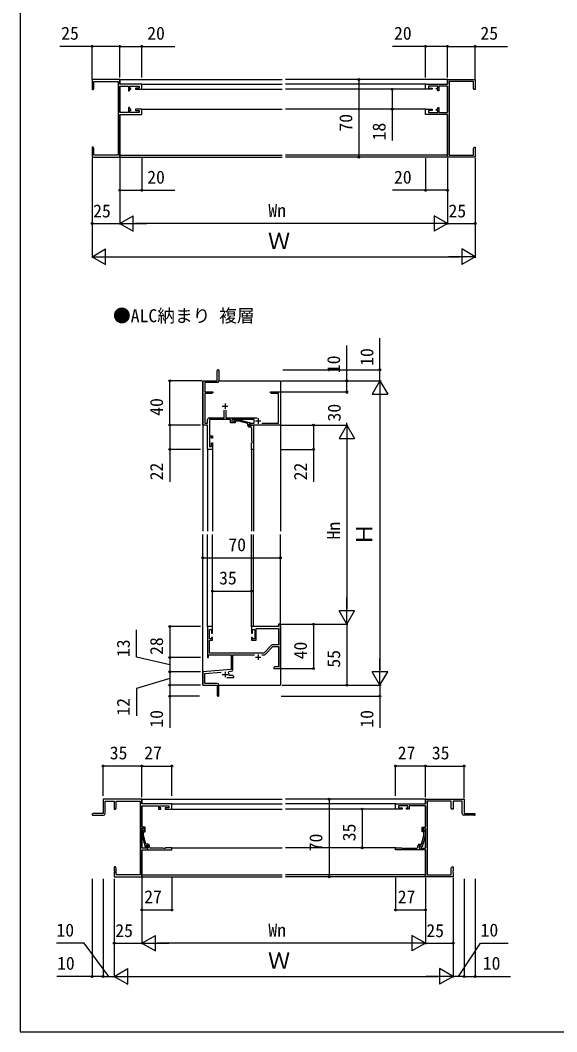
# Model space of a CAD drawing. Units: millimetres, scale not verified. Extents: x -700 to 700, y -1044 to 1038.
# Drawn here: x -700 to -215, y -1044 to -130 of the extents above; entities that cross this region are included whole.
import ezdxf
from ezdxf.enums import TextEntityAlignment as Align

# ---------------------------------------------------------------- set-up
doc = ezdxf.new("R2010")
doc.units = ezdxf.units.MM
doc.header["$LTSCALE"] = 6
for name, color, linetype in [('0-1_USER1', 3, 'Continuous'), ('0-2_YKK_11', 7, 'Continuous'), ('0-3_YKK_12', 2, 'Continuous'), ('0-4_YKK_D', 6, 'Continuous'), ('0-5_YKK_ZWAK', 7, 'Continuous')]:
    doc.layers.add(name, color=color, linetype=linetype)
doc.styles.add('ＭＳ ゴシック', font='')
doc.styles.get('ＭＳ ゴシック').set_extended_font_data('MS Gothic')

msp = doc.modelspace()

# ---------------------------------------------------------------- linework, layer by layer
at = {"layer": '0-2_YKK_11'}
for p, q in [((-520.5, -446.25), (-520.5, -455.63)), ((-517.5, -478.5), (-512.5, -478.5)), ((-515, -476), (-515, -481)), ((-487.5, -491.8), (-482.5, -491.8)), ((-485, -489.3), (-485, -494.3)), ((-491.83, -497.3), (-493, -497.3)), ((-485, -702.7), (-485, -707.7)), ((-481.65, -703.13), (-479.988, -703.13)), ((-487.5, -705.2), (-482.5, -705.2)), ((-517.5, -720.8), (-512.5, -720.8)), ((-515, -718.3), (-515, -723.3)), ((-520.5, -739.75), (-520.5, -730.47)), ((-634.25, -848), (-624.87, -848)), ((-289.75, -848), (-299.13, -848)), ((-583.2, -876.67), (-583.2, -875.5)), ((-340.8, -876.67), (-340.8, -875.5))]:
    msp.add_line(p, q, dxfattribs=at)
for points in [[(-601.2, -191.3), (-601.2, -189.33), (-592.7, -189.33), (-592.7, -191.3), (-596, -191.3), (-596, -192.3), (-590, -192.3), (-590, -187.7), (-610, -187.7), (-610, -183.5), (-635, -183.5), (-635, -192.5), (-634, -192.5), (-633.37, -191.409), (-633.37, -185.13), (-611.63, -185.13)], [(-611.63, -185.13), (-611.63, -251.87), (-633.37, -251.87), (-633.37, -245.591), (-634, -244.5), (-635, -244.5), (-635, -248.042), (-634.88, -248.225), (-634.88, -248.775), (-635, -248.958), (-635, -249.042), (-634.88, -249.225), (-634.88, -249.775), (-635, -249.958), (-635, -253.5), (-610, -253.5), (-610, -214.9), (-590, -214.9), (-590, -210.3), (-596, -210.3), (-596, -211.3), (-592.7, -211.3), (-592.7, -213.27), (-601.2, -213.27), (-601.2, -211.3), (-600, -211.3), (-600, -210.3), (-601.2, -210.3), (-601.2, -208.8), (-602.2, -208.8), (-602.2, -213.27), (-610, -213.27), (-610, -189.33), (-602.2, -189.33), (-602.2, -193.8), (-601.2, -193.8), (-601.2, -192.3), (-600, -192.3), (-600, -191.3), (-601.2, -191.3)], [(-322.8, -191.3), (-322.8, -189.33), (-331.3, -189.33), (-331.3, -191.3), (-328, -191.3), (-328, -192.3), (-334, -192.3), (-334, -187.7), (-314, -187.7), (-314, -183.5), (-289, -183.5), (-289, -192.5), (-290, -192.5), (-290.63, -191.409), (-290.63, -185.13), (-312.37, -185.13)], [(-312.37, -185.13), (-312.37, -251.87), (-290.63, -251.87), (-290.63, -245.591), (-290, -244.5), (-289, -244.5), (-289, -248.042), (-289.12, -248.225), (-289.12, -248.775), (-289, -248.958), (-289, -249.042), (-289.12, -249.225), (-289.12, -249.775), (-289, -249.958), (-289, -253.5), (-314, -253.5), (-314, -214.9), (-334, -214.9), (-334, -210.3), (-328, -210.3), (-328, -211.3), (-331.3, -211.3), (-331.3, -213.27), (-322.8, -213.27), (-322.8, -211.3), (-324, -211.3), (-324, -210.3), (-322.8, -210.3), (-322.8, -208.8), (-321.8, -208.8), (-321.8, -213.27), (-314, -213.27), (-314, -189.33), (-321.8, -189.33), (-321.8, -193.8), (-322.8, -193.8), (-322.8, -192.3), (-324, -192.3), (-324, -191.3), (-322.8, -191.3)], [(-530.8, -517.5), (-530.8, -495.5), (-535, -495.5), (-535, -455.5), (-522, -455.5), (-522, -446.25)], [(-522, -457.13), (-533.37, -457.13), (-533.37, -465.5), (-526, -465.5), (-526, -466.5), (-527.091, -467.13), (-533.37, -467.13), (-533.37, -493.87), (-530.8, -493.87), (-530.8, -490.47)], [(-481.76, -493.87), (-466.63, -493.87), (-466.63, -467.13), (-472.909, -467.13), (-474, -466.5), (-474, -465.5), (-470.458, -465.5), (-470.275, -465.62), (-469.725, -465.62), (-469.542, -465.5), (-469.458, -465.5), (-469.275, -465.62), (-468.725, -465.62), (-468.542, -465.5), (-465, -465.5), (-465, -495.5), (-493.2, -495.5), (-493.2, -494.7), (-491.762, -493.87), (-488.7, -493.87), (-488.7, -490.5), (-508.9, -490.5), (-508.9, -492.5), (-505.7, -492.5), (-505.7, -493.5), (-509.9, -493.5), (-509.9, -490.5), (-529.17, -490.5), (-529.17, -505.3), (-526.2, -505.3), (-526.2, -507.5), (-527.2, -507.5), (-527.2, -506.3), (-529.17, -506.3), (-529.17, -514.8), (-527.2, -514.8), (-527.2, -511.5), (-526.2, -511.5), (-526.2, -517.5), (-530.8, -517.5)], [(-529.2, -488.87), (-515.65, -488.87), (-515.65, -482.2)], [(-514.35, -482.2), (-514.35, -488.87), (-486.093, -488.87)], [(-506.824, -491.476), (-506.049, -490.7), (-502.103, -490.7), (-492, -493.407), (-492, -494.007), (-493.2, -494.7), (-493.2, -496), (-491.4, -496), (-491.2, -495.8), (-490.9, -495.5), (-489.2, -495.5)], [(-494.5, -495.8), (-494.5, -493.98), (-502.261, -491.9), (-505.551, -491.9), (-505.976, -492.324)], [(-489.2, -495.5), (-489.2, -517.5), (-491.2, -517.5), (-491.2, -511.5), (-490.5, -511.5), (-490.5, -510.5), (-490.83, -509.593), (-490.83, -501.458), (-490.71, -501.275), (-490.71, -500.725), (-490.83, -500.542), (-490.83, -500.458), (-490.71, -500.275), (-490.71, -499.725), (-490.83, -499.542), (-490.83, -498.3)], [(-478.856, -702.661), (-471.825, -695.63), (-466.63, -695.63), (-466.63, -713.87), (-469.909, -713.87), (-471, -714.5), (-471, -715.5), (-468.958, -715.5), (-468.775, -715.38), (-468.225, -715.38), (-468.042, -715.5), (-467.958, -715.5), (-467.775, -715.38), (-467.225, -715.38), (-467.042, -715.5), (-465, -715.5), (-465, -675.5), (-466.63, -675.5), (-466.63, -677.5), (-491.2, -677.5), (-491.2, -683.5), (-490.2, -683.5), (-490.2, -680.2), (-488.2, -680.2), (-488.2, -688.7), (-490.2, -688.7), (-490.2, -687.5), (-491.2, -687.5), (-491.2, -689.7), (-487, -689.7), (-487, -679.13), (-466.63, -679.13), (-466.63, -694), (-471.837, -694)], [(-472.969, -694.469), (-480, -701.5), (-529.17, -701.5), (-529.17, -689.7), (-526.2, -689.7), (-526.2, -687.5), (-527.2, -687.5), (-527.2, -688.7), (-529.17, -688.7), (-529.17, -680.2), (-527.2, -680.2), (-527.2, -683.5), (-526.2, -683.5), (-526.2, -677.5), (-530.8, -677.5), (-530.8, -705.5), (-529.8, -705.5), (-529.8, -703.13), (-509.5, -703.13), (-509.5, -716.269), (-535, -718.5), (-535, -730.5), (-522, -730.5), (-522, -735.042), (-521.88, -735.225), (-521.88, -735.775), (-522, -735.958), (-522, -739.75)], [(-507.87, -716.297), (-507.87, -703.13), (-488.35, -703.13)], [(-522.1, -728.87), (-533.37, -728.87), (-533.37, -719.994), (-518.37, -718.681)], [(-513.35, -723.5), (-507, -723.5), (-507, -722.5), (-508.091, -721.87), (-511.3, -721.87), (-511.3, -720.8)], [(-511.861, -718.841), (-511.48, -718.079), (-509.331, -717.89)], [(-569, -842.3), (-563, -842.3), (-563, -837.7), (-590, -837.7), (-590, -833.5), (-625, -833.5), (-625, -846.5), (-634.25, -846.5)], [(-623.37, -846.5), (-623.37, -835.13), (-615, -835.13), (-615, -842.5), (-614, -842.5), (-613.37, -841.409), (-613.37, -835.13), (-591.63, -835.13)], [(-591.63, -835.13), (-591.63, -901.87), (-613.37, -901.87), (-613.37, -895.591), (-614, -894.5), (-615, -894.5), (-615, -898.042), (-614.88, -898.225), (-614.88, -898.775), (-615, -898.958), (-615, -899.042), (-614.88, -899.225), (-614.88, -899.775), (-615, -899.958), (-615, -903.5), (-590, -903.5), (-590, -879.3), (-585, -879.3), (-585, -875.3), (-585.8, -875.3), (-586.3, -876.166), (-586.3, -877.67), (-590, -877.67), (-590, -859.6), (-588, -859.6), (-588, -862.8), (-587, -862.8), (-587, -858.6), (-590, -858.6), (-590, -839.33), (-575.2, -839.33), (-575.2, -842.3), (-573, -842.3), (-573, -841.3), (-574.2, -841.3), (-574.2, -839.33), (-565.7, -839.33), (-565.7, -841.3), (-569, -841.3), (-569, -842.3)], [(-355, -842.3), (-361, -842.3), (-361, -837.7), (-334, -837.7), (-334, -833.5), (-299, -833.5), (-299, -846.5), (-289.75, -846.5)], [(-332.37, -835.13), (-332.37, -901.87), (-310.63, -901.87), (-310.63, -895.591), (-310, -894.5), (-309, -894.5), (-309, -898.042), (-309.12, -898.225), (-309.12, -898.775), (-309, -898.958), (-309, -899.042), (-309.12, -899.225), (-309.12, -899.775), (-309, -899.958), (-309, -903.5), (-334, -903.5), (-334, -879.3), (-339, -879.3), (-339, -875.3), (-338.2, -875.3), (-337.7, -876.166), (-337.7, -877.67), (-334, -877.67), (-334, -859.6), (-336, -859.6), (-336, -862.8), (-337, -862.8), (-337, -858.6), (-334, -858.6), (-334, -839.33), (-348.8, -839.33), (-348.8, -842.3), (-351, -842.3), (-351, -841.3), (-349.8, -841.3), (-349.8, -839.33), (-358.3, -839.33), (-358.3, -841.3), (-355, -841.3), (-355, -842.3)], [(-300.63, -846.5), (-300.63, -835.13), (-309, -835.13), (-309, -842.5), (-310, -842.5), (-310.63, -841.409), (-310.63, -835.13), (-332.37, -835.13)], [(-589.024, -861.676), (-589.8, -862.451), (-589.8, -866.397), (-587.093, -876.5), (-586.493, -876.5), (-585.8, -875.3), (-584.5, -875.3), (-584.5, -877.1), (-584.7, -877.3), (-585, -877.6), (-585, -879.3)], [(-584.7, -874), (-586.52, -874), (-588.6, -866.239), (-588.6, -862.949), (-588.176, -862.524)], [(-334.976, -861.676), (-334.2, -862.451), (-334.2, -866.397), (-336.907, -876.5), (-337.507, -876.5), (-338.2, -875.3), (-339.5, -875.3), (-339.5, -877.1), (-339.3, -877.3), (-339, -877.6), (-339, -879.3)], [(-339.3, -874), (-337.48, -874), (-335.4, -866.239), (-335.4, -862.949), (-335.824, -862.524)], [(-585, -879.3), (-563, -879.3), (-563, -877.3), (-569, -877.3), (-569, -878), (-570, -878), (-570.907, -877.67), (-579.042, -877.67), (-579.225, -877.79), (-579.775, -877.79), (-579.958, -877.67), (-580.042, -877.67), (-580.225, -877.79), (-580.775, -877.79), (-580.958, -877.67), (-582.2, -877.67)], [(-339, -879.3), (-361, -879.3), (-361, -877.3), (-355, -877.3), (-355, -878), (-354, -878), (-353.093, -877.67), (-344.958, -877.67), (-344.775, -877.79), (-344.225, -877.79), (-344.042, -877.67), (-343.958, -877.67), (-343.775, -877.79), (-343.225, -877.79), (-343.042, -877.67), (-341.8, -877.67)]]:
    msp.add_lwpolyline(points, dxfattribs=at)
for centre, radius, start, end in [((-521.25, -446.25), 0.75, 359.99999, 180.00001), ((-522, -455.63), 1.5, 270.00001, 359.99999), ((-529.2, -490.47), 1.6, 90.00001, 179.99999), ((-506.4, -491.9), 0.6, 134.99999, 315.00001), ((-493, -495.8), 1.5, 180.00001, 269.99999), ((-491.83, -498.3), 1, 0.00001, 89.99999), ((-471.837, -695.6), 1.6, 90, 134.99999), ((-479.988, -701.53), 1.6, 270, 314.99999), ((-515, -720.8), 3.7, 0, 31.96331), ((-509.47, -716.297), 1.6, 275, 0.00001), ((-522.1, -730.47), 1.6, 0.00001, 89.99999), ((-521.25, -739.75), 0.75, 179.99999, 0.00001), ((-634.25, -847.25), 0.75, 89.99999, 270.00001), ((-624.87, -846.5), 1.5, 270.00001, 359.99999), ((-299.13, -846.5), 1.5, 180.00001, 269.99999), ((-289.75, -847.25), 0.75, 269.99999, 90.00001), ((-588.6, -862.1), 0.6, 314.99999, 135.00001), ((-335.4, -862.1), 0.6, 44.99999, 225.00001), ((-584.7, -875.5), 1.5, 0.00001, 89.99999), ((-582.2, -876.67), 1, 180.00001, 269.99999), ((-341.8, -876.67), 1, 270.00001, 359.99999), ((-339.3, -875.5), 1.5, 90.00001, 179.99999)]:
    msp.add_arc(centre, radius, start, end, dxfattribs=at)
at = {"layer": '0-3_YKK_12'}
for p, q in [((-610, -183.5), (-610, -187.4)), ((-610, -183.5), (-463.5, -183.5)), ((-610, -189.63), (-610, -212.97)), ((-590.3, -187.7), (-463.5, -187.7)), ((-314, -183.5), (-460.5, -183.5)), ((-333.7, -187.7), (-460.5, -187.7)), ((-314, -183.5), (-314, -187.4)), ((-314, -189.63), (-314, -212.97)), ((-590.3, -192.3), (-463.5, -192.3)), ((-333.7, -192.3), (-460.5, -192.3)), ((-610, -215.2), (-610, -253.5)), ((-590.3, -210.3), (-463.5, -210.3)), ((-333.7, -210.3), (-460.5, -210.3)), ((-314, -215.2), (-314, -253.5)), ((-610, -251.87), (-463.5, -251.87)), ((-610, -253.5), (-463.5, -253.5)), ((-314, -251.87), (-460.5, -251.87)), ((-314, -253.5), (-460.5, -253.5)), ((-535, -455.5), (-522.3, -455.5)), ((-535, -455.5), (-535, -591.5)), ((-520.5, -455.5), (-465, -455.5)), ((-465, -455.5), (-465, -479.201)), ((-465, -480.799), (-465, -591.5)), ((-530.8, -517.201), (-530.8, -591.5)), ((-526.2, -517), (-526.2, -591.5)), ((-491.2, -517.201), (-491.2, -591.5)), ((-489.2, -517.2), (-489.2, -591.5)), ((-535, -730.5), (-535, -594.5)), ((-530.8, -677.8), (-530.8, -594.5)), ((-526.2, -678), (-526.2, -594.5)), ((-491.2, -677.8), (-491.2, -594.5)), ((-489.2, -677.5), (-489.2, -594.5)), ((-465, -675.5), (-465, -594.5)), ((-465, -676.9), (-465, -730.5)), ((-535, -730.5), (-522.3, -730.5)), ((-520.5, -730.5), (-465, -730.5)), ((-590, -833.5), (-590, -837.4)), ((-590, -833.5), (-463.5, -833.5)), ((-590, -839.63), (-590, -858.3)), ((-563.3, -837.7), (-463.5, -837.7)), ((-334, -833.5), (-460.5, -833.5)), ((-360.7, -837.7), (-460.5, -837.7)), ((-334, -833.5), (-334, -837.4)), ((-334, -839.63), (-334, -858.3)), ((-563.5, -842.3), (-463.5, -842.3)), ((-360.5, -842.3), (-460.5, -842.3)), ((-590, -859.9), (-590, -877.37)), ((-334, -859.9), (-334, -877.37)), ((-590, -879.6), (-590, -903.5)), ((-563.3, -877.3), (-463.5, -877.3)), ((-360.7, -877.3), (-460.5, -877.3)), ((-334, -879.6), (-334, -903.5)), ((-590, -901.87), (-463.5, -901.87)), ((-590, -903.5), (-463.5, -903.5)), ((-334, -901.87), (-460.5, -901.87)), ((-334, -903.5), (-460.5, -903.5))]:
    msp.add_line(p, q, dxfattribs=at)
at = {"layer": '0-4_YKK_D'}
for p, q in [((-635, -183), (-635, -152.5)), ((-610, -181.5), (-610, -152.5)), ((-610, -181.5), (-610, -152.5)), ((-590, -181.5), (-590, -152.5)), ((-334, -181.5), (-334, -152.5)), ((-314, -181.5), (-314, -152.5)), ((-314, -181.5), (-314, -152.5)), ((-289, -183), (-289, -152.5)), ((-343.894, -183.5), (-395, -183.5)), ((-394, -183.5), (-394, -253.5)), ((-336, -192.3), (-365, -192.3)), ((-336, -210.3), (-365, -210.3)), ((-635, -254.458), (-635, -314.5)), ((-635, -254.458), (-635, -344.5)), ((-610, -254.458), (-610, -314.5)), ((-610, -254.458), (-610, -314.5)), ((-610, -254.458), (-610, -284.5)), ((-590, -254.458), (-590, -284.5)), ((-343.894, -253.5), (-395, -253.5)), ((-334, -254.458), (-334, -284.5)), ((-314, -254.458), (-314, -314.5)), ((-314, -254.458), (-314, -314.5)), ((-314, -254.458), (-314, -284.5)), ((-289, -254.458), (-289, -314.5)), ((-289, -254.458), (-289, -344.5)), ((-610, -313.5), (-597.876, -306.5)), ((-597.876, -320.5), (-597.876, -306.5)), ((-314, -313.5), (-326.124, -306.5)), ((-326.124, -306.5), (-326.124, -320.5)), ((-635, -313.5), (-610, -313.5)), ((-610, -313.5), (-597.876, -320.5)), ((-610, -313.5), (-585.751, -313.5)), ((-328, -313.5), (-596, -313.5)), ((-314, -313.5), (-338.249, -313.5)), ((-314, -313.5), (-326.124, -320.5)), ((-314, -313.5), (-289, -313.5)), ((-635, -343.5), (-622.876, -336.5)), ((-622.876, -350.5), (-622.876, -336.5)), ((-289, -343.5), (-301.124, -336.5)), ((-301.124, -336.5), (-301.124, -350.5)), ((-635, -343.5), (-622.876, -350.5)), ((-635, -343.5), (-610.751, -343.5)), ((-621, -343.5), (-303, -343.5)), ((-289, -343.5), (-313.249, -343.5)), ((-289, -343.5), (-301.124, -350.5)), ((-462.917, -445.5), (-374, -445.5)), ((-536, -455.5), (-566, -455.5)), ((-565, -495.5), (-565, -455.5)), ((-464, -455.5), (-404, -455.5)), ((-463.291, -455.5), (-374, -455.5)), ((-462.917, -455.5), (-374, -455.5)), ((-375, -455.5), (-382, -467.624)), ((-375, -455.5), (-368, -467.624)), ((-375, -455.5), (-375, -479.749)), ((-464.425, -465.506), (-404, -465.506)), ((-464.291, -465.5), (-404, -465.5)), ((-405, -465.5), (-405, -467.364)), ((-382, -467.624), (-368, -467.624)), ((-375, -469.5), (-375, -716.5)), ((-537, -495.5), (-566, -495.5)), ((-537, -495.5), (-566, -495.5)), ((-464.291, -495.5), (-404, -495.5)), ((-464.291, -495.5), (-404, -495.5)), ((-464.291, -495.5), (-434, -495.5)), ((-405, -495.5), (-412, -507.624)), ((-405, -495.5), (-405, -493.636)), ((-405, -495.5), (-398, -507.624)), ((-405, -495.5), (-405, -519.749)), ((-412, -507.624), (-398, -507.624)), ((-405, -509.5), (-405, -661.5)), ((-537, -517.5), (-566, -517.5)), ((-464.291, -517.5), (-434, -517.5)), ((-535, -650.566), (-535, -614.5)), ((-535, -615.5), (-465, -615.5)), ((-465, -650.566), (-465, -614.5)), ((-526.2, -645.5), (-491.2, -645.5)), ((-526.2, -646.382), (-526.2, -646.5)), ((-491.2, -645.382), (-491.2, -646.5)), ((-405, -675.5), (-405, -651.251)), ((-405, -675.5), (-412, -663.376)), ((-398, -663.376), (-412, -663.376)), ((-405, -675.5), (-398, -663.376)), ((-464.291, -675.5), (-404, -675.5)), ((-464.291, -675.5), (-404, -675.5)), ((-464.291, -675.5), (-434, -675.5)), ((-435, -675.5), (-435, -715.5)), ((-405, -675.5), (-405, -730.5)), ((-537, -677.5), (-566, -677.5)), ((-565, -677.5), (-565, -705.5)), ((-537, -705.5), (-566, -705.5)), ((-537, -705.5), (-566, -705.5)), ((-565, -705.5), (-565, -718.5)), ((-375, -730.5), (-375, -706.251)), ((-537, -718.5), (-566, -718.5)), ((-537, -718.5), (-566, -718.5)), ((-565, -718.5), (-565, -730.5)), ((-464.291, -715.5), (-434, -715.5)), ((-375, -730.5), (-382, -718.376)), ((-368, -718.376), (-382, -718.376)), ((-375, -730.5), (-368, -718.376)), ((-537, -730.5), (-566, -730.5)), ((-537, -730.5), (-566, -730.5)), ((-463.291, -730.5), (-374, -730.5)), ((-463.291, -730.5), (-374, -730.5)), ((-462.291, -730.5), (-404, -730.5)), ((-538, -740.5), (-566, -740.5)), ((-464.291, -740.5), (-374, -740.5)), ((-625, -830.5), (-625, -802.5)), ((-590, -803.5), (-625, -803.5)), ((-590, -831.5), (-590, -802.5)), ((-590, -831.5), (-590, -802.5)), ((-590, -803.5), (-563, -803.5)), ((-563, -830.5), (-563, -802.5)), ((-361, -830.5), (-361, -802.5)), ((-334, -803.5), (-361, -803.5)), ((-334, -831.5), (-334, -802.5)), ((-334, -831.5), (-334, -802.5)), ((-334, -803.5), (-299.088, -803.5)), ((-299.088, -832.588), (-299.088, -802.5)), ((-363.894, -833.5), (-422, -833.5)), ((-421, -833.5), (-421, -903.5)), ((-364.385, -842.3), (-392, -842.3)), ((-391, -842.3), (-391, -877.3)), ((-364.385, -877.3), (-392, -877.3)), ((-590, -904.458), (-590, -964.5)), ((-590, -904.458), (-590, -934.5)), ((-563, -904.458), (-563, -934.5)), ((-363.894, -903.5), (-422, -903.5)), ((-361, -904.458), (-361, -934.5)), ((-334, -904.458), (-334, -964.5)), ((-334, -904.458), (-334, -964.5)), ((-334, -904.458), (-334, -934.5)), ((-309, -904.458), (-309, -964.5)), ((-635, -905.458), (-635, -994.5)), ((-625, -905.458), (-625, -994.5)), ((-625, -905.458), (-625, -994.5)), ((-615, -905.458), (-615, -964.5)), ((-615, -905.458), (-615, -994.5)), ((-615, -905.458), (-615, -994.5)), ((-590, -905.458), (-590, -964.5)), ((-309, -905.458), (-309, -994.5)), ((-309, -905.458), (-309, -994.5)), ((-299, -905.458), (-299, -994.5)), ((-299, -905.458), (-299, -994.5)), ((-289, -905.458), (-289, -994.5)), ((-590, -933.5), (-563, -933.5)), ((-361, -933.5), (-334, -933.5)), ((-590, -963.5), (-577.876, -956.5)), ((-577.876, -970.5), (-577.876, -956.5)), ((-334, -963.5), (-346.124, -956.5)), ((-346.124, -956.5), (-346.124, -970.5)), ((-615, -963.5), (-590, -963.5)), ((-590, -963.5), (-577.876, -970.5)), ((-590, -963.5), (-565.751, -963.5)), ((-348, -963.5), (-576, -963.5)), ((-334, -963.5), (-358.249, -963.5)), ((-334, -963.5), (-346.124, -970.5)), ((-334, -963.5), (-309, -963.5)), ((-615, -993.5), (-602.876, -986.5)), ((-602.876, -1000.5), (-602.876, -986.5)), ((-309, -993.5), (-321.124, -986.5)), ((-321.124, -986.5), (-321.124, -1000.5)), ((-625, -993.5), (-615, -993.5)), ((-615, -993.5), (-602.876, -1000.5)), ((-615, -993.5), (-590.751, -993.5)), ((-601, -993.5), (-323, -993.5)), ((-309, -993.5), (-333.249, -993.5)), ((-309, -993.5), (-321.124, -1000.5)), ((-299, -993.5), (-309, -993.5))]:
    msp.add_line(p, q, dxfattribs=at)
for points in [[(-610, -153.5), (-635, -153.5), (-664.309, -153.5)], [(-610, -153.5), (-590, -153.5), (-560.327, -153.5)], [(-314, -153.5), (-334, -153.5), (-363.673, -153.5)], [(-314, -153.5), (-289, -153.5), (-259.691, -153.5)], [(-364, -192.3), (-364, -210.3), (-364, -238.427)], [(-610, -283.5), (-590, -283.5), (-560.327, -283.5)], [(-314, -283.5), (-334, -283.5), (-363.673, -283.5)], [(-375, -455.5), (-375, -445.5), (-375, -417.1)], [(-405, -465.506), (-405, -455.5), (-405, -423.694)], [(-565, -495.5), (-565, -517.5), (-565, -546.809)], [(-435, -495.5), (-435, -517.5), (-435, -546.809)], [(-565, -712), (-595, -705.11), (-595, -680.474)], [(-565, -724.5), (-595, -733.428), (-595, -758.064)], [(-565, -730.5), (-565, -740.5), (-565, -768.9)], [(-375, -730.5), (-375, -740.5), (-375, -768.9)], [(-620, -993.5), (-642.337, -963.5), (-667.337, -963.5)], [(-304, -993.5), (-284.166, -963.5), (-259.166, -963.5)], [(-625, -993.5), (-635, -993.5), (-666.8, -993.5)], [(-299, -993.5), (-289, -993.5), (-257.2, -993.5)]]:
    msp.add_lwpolyline(points, dxfattribs=at)
for centre in [(-635, -153.5), (-610, -153.5), (-610, -153.5), (-590, -153.5), (-334, -153.5), (-314, -153.5), (-314, -153.5), (-289, -153.5), (-394, -183.5), (-364, -192.3), (-364, -210.3), (-394, -253.5), (-610, -283.5), (-590, -283.5), (-334, -283.5), (-314, -283.5), (-635, -313.5), (-289, -313.5), (-375, -445.5), (-565, -455.5), (-405, -455.5), (-405, -465.5), (-405, -465.506), (-565, -495.5), (-565, -495.5), (-435, -495.5), (-565, -517.5), (-435, -517.5), (-535, -615.5), (-465, -615.5), (-526.2, -645.5), (-491.2, -645.5), (-435, -675.5), (-565, -677.5), (-565, -705.5), (-565, -705.5), (-565, -718.5), (-565, -718.5), (-435, -715.5), (-565, -730.5), (-565, -730.5), (-405, -730.5), (-565, -740.5), (-375, -740.5), (-625, -803.5), (-590, -803.5), (-590, -803.5), (-563, -803.5), (-361, -803.5), (-334, -803.5), (-334, -803.5), (-299.088, -803.5), (-421, -833.5), (-391, -842.3), (-391, -877.3), (-421, -903.5), (-590, -933.5), (-563, -933.5), (-361, -933.5), (-334, -933.5), (-615, -963.5), (-309, -963.5), (-635, -993.5), (-625, -993.5), (-299, -993.5), (-289, -993.5)]:
    msp.add_circle(centre, 0.85, dxfattribs=at)
at = {"layer": '0-5_YKK_ZWAK'}
msp.add_line((-700, 996.5), (-700, -1043.5), dxfattribs=at)
msp.add_lwpolyline([(-700, -1043.5), (700, -1043.5), (700, 996.5)], dxfattribs=at)

# ---------------------------------------------------------------- texts
at = {"layer": '0-1_USER1', "style": 'ＭＳ ゴシック'}
msp.add_text('●ALC納まり 複層', height=11.73, dxfattribs=at).set_placement((-616.182, -406.136), align=Align.BOTTOM_LEFT)
at = {"layer": '0-4_YKK_D', "style": 'ＭＳ ゴシック'}
for s, height, p in [('25', 11.73, (-662.991, -151)), ('20', 11.73, (-585.282, -151)), ('20', 11.73, (-362.355, -151)), ('25', 11.73, (-284.282, -151)), ('20', 11.73, (-585.282, -281)), ('20', 11.73, (-362.355, -281)), ('25', 11.73, (-634.136, -311.5)), ('Wn', 11.73, (-475.864, -311)), ('25', 11.73, (-313.136, -311.5)), ('Ｗ', 14.66, (-476.205, -341)), ('70', 11.73, (-512, -613)), ('35', 11.73, (-520.336, -643)), ('35', 11.73, (-619.136, -801)), ('27', 11.73, (-588, -801)), ('27', 11.73, (-359, -801)), ('35', 11.73, (-328.18, -801)), ('27', 11.73, (-588, -931)), ('27', 11.73, (-359, -931)), ('10', 11.73, (-667.291, -961)), ('25', 11.73, (-614.136, -961.5)), ('Wn', 11.73, (-475.864, -961)), ('25', 11.73, (-333.136, -961.5)), ('10', 11.73, (-284.121, -961)), ('10', 11.73, (-666.755, -991)), ('Ｗ', 14.66, (-476.205, -991)), ('10', 11.73, (-282.155, -991))]:
    msp.add_text(s, height=height, dxfattribs=at).set_placement(p, align=Align.BOTTOM_LEFT)
for s, height, p in [('70', 11.73, (-396.5, -230.5)), ('18', 11.73, (-366.5, -238.382)), ('10', 11.73, (-377.5, -442.055)), ('10', 11.73, (-407.5, -448.649)), ('40', 11.73, (-567.5, -487.136)), ('30', 11.73, (-407, -492.318)), ('22', 11.73, (-567.5, -545.491)), ('22', 11.73, (-437.5, -545.491)), ('Hn', 11.73, (-407.5, -598.909)), ('Ｈ', 14.66, (-377.5, -604.136)), ('13', 11.73, (-597.5, -705.065)), ('28', 11.73, (-567.5, -703.182)), ('40', 11.73, (-437.5, -707.136)), ('55', 11.73, (-407.5, -714.636)), ('12', 11.73, (-597.5, -758.019)), ('10', 11.73, (-567.5, -768.855)), ('10', 11.73, (-377.5, -768.855)), ('35', 11.73, (-393.5, -871.436)), ('70', 11.73, (-423.5, -880.5))]:
    msp.add_text(s, height=height, rotation=90, dxfattribs=at).set_placement(p, align=Align.BOTTOM_LEFT)

doc.saveas('drawing.dxf')
